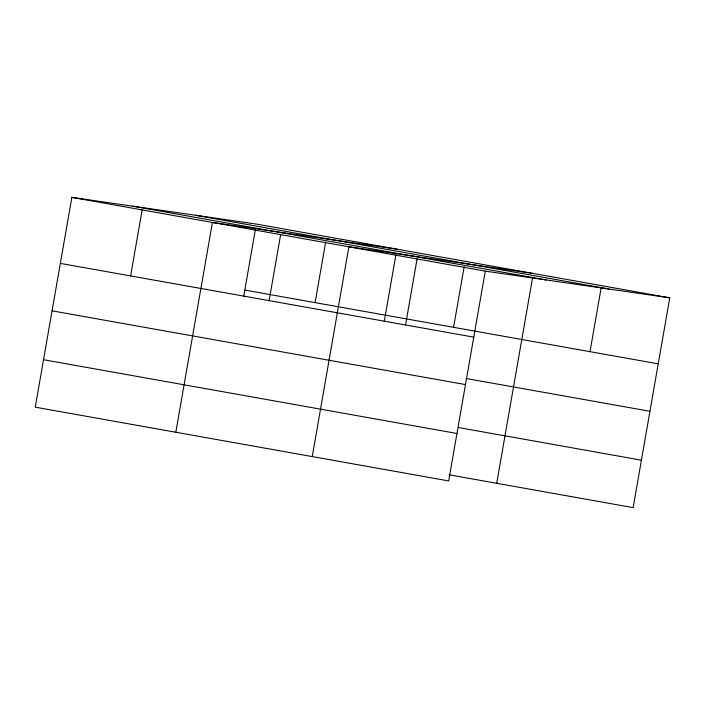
<?xml version="1.0" encoding="UTF-8"?>
<svg xmlns="http://www.w3.org/2000/svg" width="705" height="705" viewBox="0 0 705 705"><rect width="100%" height="100%" fill="white"/><g stroke="black" fill="none" stroke-linecap="round" stroke-linejoin="round"><path stroke-width="1.06" d="M669.75 297.827L256.329 224.067L71.866 197.374L35.25 407.173L448.671 480.933L485.287 271.134L669.75 297.827L633.134 507.626L449.067 474.791M130.628 275.928L142.146 209.914M175.809 432.253L212.425 222.454L396.897 249.147M243.683 296.549L255.386 229.477M269.125 300.638L280.643 234.624M315.091 302.621L325.666 242.018M312.244 456.593L348.86 246.794L533.324 273.487M384.243 321.63L395.946 254.558M405.551 324.979L417.069 258.964M453.588 327.332L464.163 266.728M496.708 483.286L532.566 277.814M590.014 351.672L601.162 287.816M195.461 215.254L608.873 289.015M132.743 206.177L546.163 279.938M71.866 197.374L485.287 271.134M244.811 290.081L658.232 363.842M60.348 263.388L473.76 337.149M465.873 378.453L649.948 411.288M52.064 310.834L465.485 384.595M458.426 427.53L641.418 460.18M43.534 359.726L456.955 433.487"/></g></svg>
